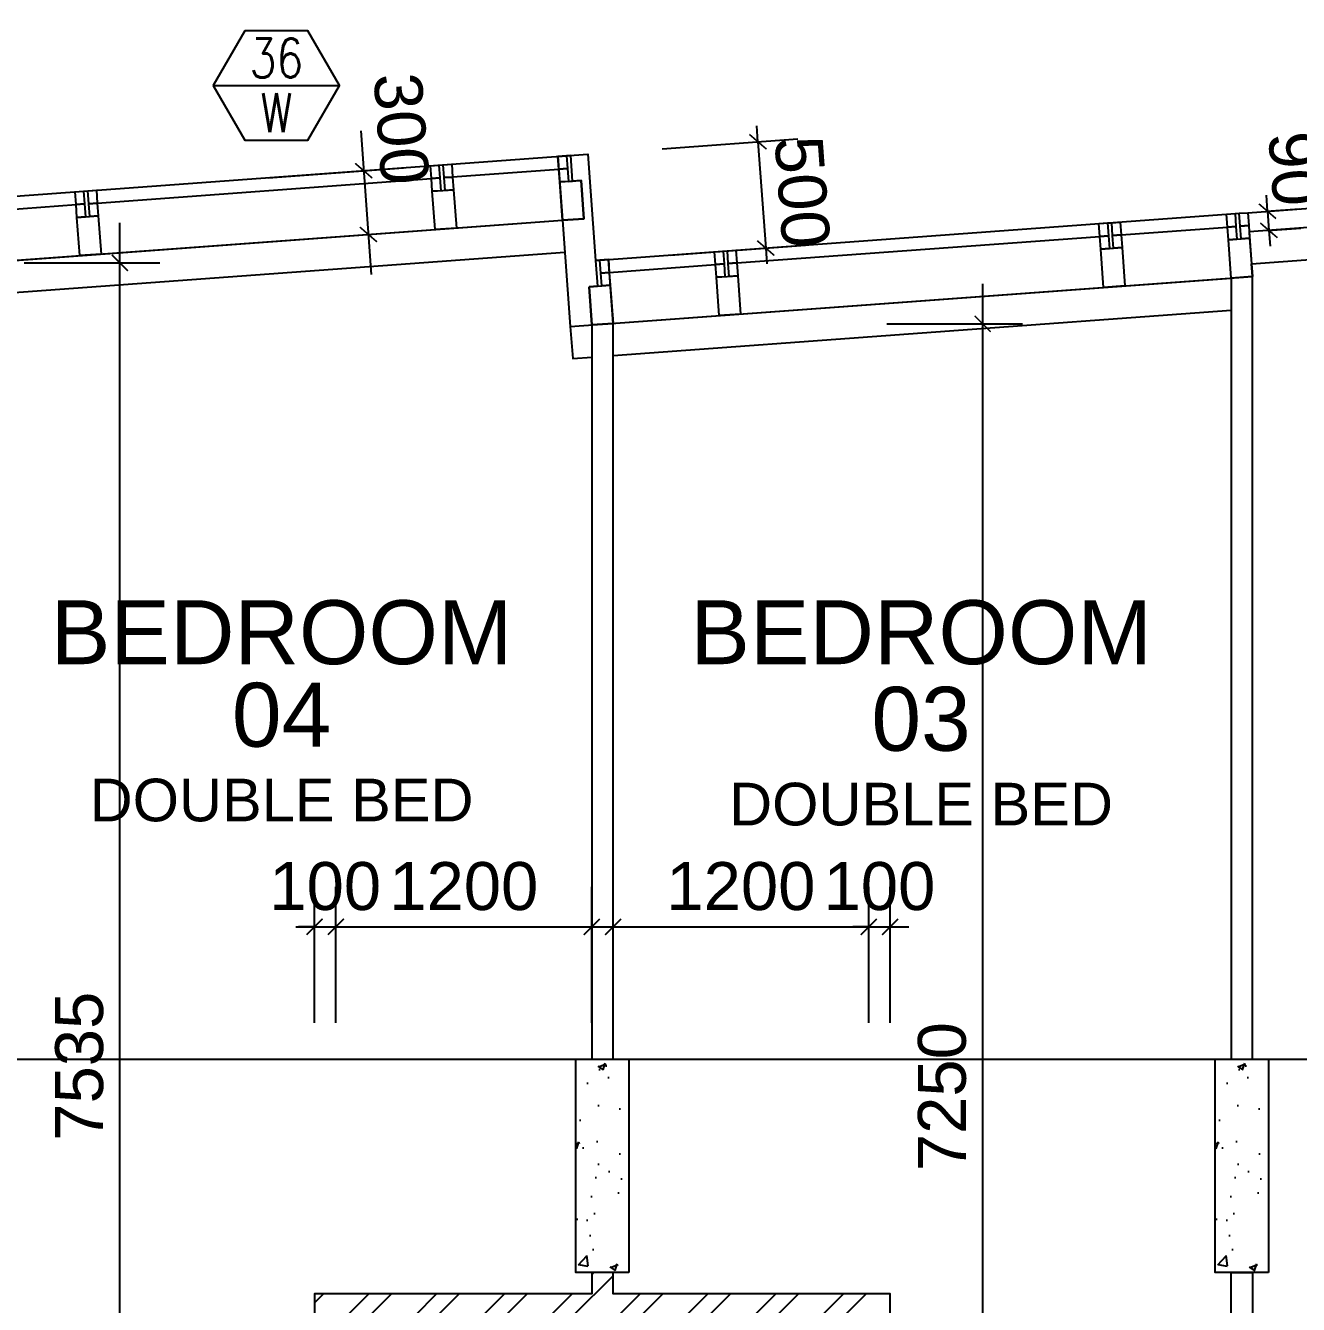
# Model space of a CAD drawing. Header units: millimetres. Extents: x 0 to 70486, y 148 to 42536.
# Drawn here: x 44793 to 50765, y 27218 to 33216 of the extents above; entities that cross this region are included whole.
import ezdxf
from ezdxf.enums import TextEntityAlignment as Align

# ---------------------------------------------------------------- set-up
doc = ezdxf.new("R2010")
doc.units = ezdxf.units.MM
doc.linetypes.add('CENTERX2', pattern=[101.6, 63.5, -12.7, 12.7, -12.7])
doc.layers.get('Defpoints').update_dxf_attribs({"color": 8})
for name, color, linetype in [('Dry Wall', 8, 'Continuous'), ('GBP Dim', 8, 'Continuous'), ('GBP Text 200', 8, 'Continuous'), ('GBP Text 250', 8, 'Continuous'), ('grid', 8, 'CENTERX2'), ('hatch', 8, 'Continuous'), ('Kerb', 8, 'Continuous'), ('TEXT Ref', 8, 'Continuous'), ('WALL-NEW', 8, 'Continuous'), ('WALL-STRUCTURE', 8, 'Continuous'), ('WINDOW', 8, 'Continuous'), ('WINDOW-MULLION', 8, 'Continuous'), ('zzz-room mix', 8, 'Continuous')]:
    doc.layers.add(name, color=color, linetype=linetype)
doc.styles.add('BH', font='arial.ttf')
doc.styles.add('ROMANS', font='romans.shx')
doc.dimstyles.new('200 GBP', dxfattribs={"dimscale": 1.5, "dimtxt": 150, "dimasz": 50, "dimexe": 125, "dimexo": 50, "dimgap": 50, "dimtad": 1, "dimdec": 0, "dimzin": 0, "dimdsep": 46, "dimtxsty": 'BH', "dimblk": 'ARCHTICK', "dimcen": 0.09, "dimdle": 125, "dimclrd": 9, "dimclre": 9, "dimclrt": 1, "dimadec": 0, "dimazin": 0, "dimtfac": 1, "dimtdec": 0, "dimtix": 1, "dimtmove": 2, "dimatfit": 3, "dimldrblk": 'ARCHTICK', "dimfxl": 300, "dimfxlon": 1, "dimtolj": 1, "dimtzin": 0, "dimarcsym": 0})

# ---------------------------------------------------------------- blocks, each defined once
blk = doc.blocks.new('_ArchTick')
at = {"color": 0, "const_width": 0.1}
blk.add_lwpolyline([(0.5, 0.5), (-0.5, -0.5)], dxfattribs=at)
blk = doc.blocks.new('*D303')
at = {"layer": 'Defpoints', "color": 0, "transparency": 16777216}
for p in [(50400.5, 34062.5), (47387.5, 33240.8), (50480.9, 32966.3)]:
    blk.add_point(p, dxfattribs=at)
at = {"layer": 'GBP Dim', "color": 9, "lineweight": -2, "transparency": 16777216}
for p, q in [((50433.4, 33613.7), (50386.8, 34249.5)), ((47156.7, 33824.7), (50587.5, 34076.2)), ((47376.6, 33389.6), (47330, 34025.4))]:
    blk.add_line(p, q, dxfattribs=at)
at = {"layer": 'GBP Dim', "color": 9, "lineweight": -2, "transparency": 16777216, "xscale": 75, "yscale": 75, "zscale": 75}
for p, rotation in [((50400.5, 34062.5), 4.194182783213209), ((47343.7, 33838.4), 184.1941827832132)]:
    blk.add_blockref('_ArchTick', p, dxfattribs=dict(at, rotation=rotation))
at = {"layer": 'GBP Dim', "transparency": 16777216, "insert": (48858.2, 34139.9), "char_height": 225, "attachment_point": 5, "rotation": 4.19418, "style": 'BH'}
blk.add_mtext('\\A1;3065', dxfattribs=at)
blk = doc.blocks.new('*D309')
at = {"layer": 'Defpoints', "color": 0, "transparency": 16777216}
for p in [(50537.9, 32188.1), (50549, 24567.7), (51414.1, 24567.7)]:
    blk.add_point(p, dxfattribs=at)
at = {"layer": 'GBP Dim', "color": 9, "lineweight": -2, "transparency": 16777216}
for p, q in [((51414.1, 32375.6), (51414.1, 24380.2)), ((50964.1, 32188.1), (51601.6, 32188.1)), ((50964.1, 24567.7), (51601.6, 24567.7))]:
    blk.add_line(p, q, dxfattribs=at)
at = {"layer": 'GBP Dim', "color": 9, "lineweight": -2, "transparency": 16777216, "xscale": 75, "yscale": 75, "zscale": 75}
for p, rotation in [((51414.1, 32188.1), 90), ((51414.1, 24567.7), 270)]:
    blk.add_blockref('_ArchTick', p, dxfattribs=dict(at, rotation=rotation))
at = {"layer": 'GBP Dim', "transparency": 16777216, "insert": (51224.2, 28377.9), "char_height": 225, "attachment_point": 5, "rotation": 90, "style": 'BH'}
blk.add_mtext('\\A1;7620', dxfattribs=at)
blk = doc.blocks.new('*D310')
at = {"layer": 'Defpoints', "color": 0, "transparency": 16777216}
for p in [(47549, 31817.5), (48899, 24567.7), (49283.2, 24567.7)]:
    blk.add_point(p, dxfattribs=at)
at = {"layer": 'GBP Dim', "color": 9, "lineweight": -2, "transparency": 16777216}
for p, q in [((49283.2, 32005), (49283.2, 24380.2)), ((48833.2, 31817.5), (49470.7, 31817.5)), ((48974, 24567.7), (49470.7, 24567.7))]:
    blk.add_line(p, q, dxfattribs=at)
at = {"layer": 'GBP Dim', "color": 9, "lineweight": -2, "transparency": 16777216, "xscale": 75, "yscale": 75, "zscale": 75}
for p, rotation in [((49283.2, 31817.5), 90), ((49283.2, 24567.7), 270)]:
    blk.add_blockref('_ArchTick', p, dxfattribs=dict(at, rotation=rotation))
at = {"layer": 'GBP Dim', "transparency": 16777216, "insert": (49093.4, 28192.6), "char_height": 225, "attachment_point": 5, "rotation": 90, "style": 'BH'}
blk.add_mtext('\\A1;7250', dxfattribs=at)
blk = doc.blocks.new('*D311')
at = {"layer": 'Defpoints', "color": 0, "transparency": 16777216}
for p in [(44549, 32102.9), (45235.8, 32102.9), (44349, 24567.7)]:
    blk.add_point(p, dxfattribs=at)
at = {"layer": 'GBP Dim', "color": 9, "lineweight": -2, "transparency": 16777216}
for p, q in [((45235.8, 24380.2), (45235.8, 32290.4)), ((44785.8, 32102.9), (45423.3, 32102.9)), ((44785.8, 24567.7), (45423.3, 24567.7))]:
    blk.add_line(p, q, dxfattribs=at)
at = {"layer": 'GBP Dim', "color": 9, "lineweight": -2, "transparency": 16777216, "xscale": 75, "yscale": 75, "zscale": 75}
for p, rotation in [((45235.8, 32102.9), 90), ((45235.8, 24567.7), 270)]:
    blk.add_blockref('_ArchTick', p, dxfattribs=dict(at, rotation=rotation))
at = {"layer": 'GBP Dim', "transparency": 16777216, "insert": (45045.9, 28335.3), "char_height": 225, "attachment_point": 5, "rotation": 90, "style": 'BH'}
blk.add_mtext('\\A1;7535', dxfattribs=at)
blk = doc.blocks.new('*D312')
at = {"layer": 'Defpoints', "color": 0, "transparency": 16777216}
for p in [(47415.6, 32611.9), (48265.5, 32172.9), (47452.1, 32113.2)]:
    blk.add_point(p, dxfattribs=at)
at = {"layer": 'GBP Dim', "color": 9, "lineweight": -2, "transparency": 16777216}
for p, q in [((48228.9, 32671.5), (48223.4, 32746.3)), ((47780.1, 32638.6), (48415.9, 32685.3)), ((48228.9, 32671.5), (48265.5, 32172.9)), ((47816.7, 32140), (48452.5, 32186.6)), ((48265.5, 32172.9), (48271, 32098.1))]:
    blk.add_line(p, q, dxfattribs=at)
at = {"layer": 'GBP Dim', "color": 9, "lineweight": -2, "transparency": 16777216, "xscale": 75, "yscale": 75, "zscale": 75}
for p, rotation in [((48228.9, 32671.5), 274.1943084168715), ((48265.5, 32172.9), 94.19430841687155)]:
    blk.add_blockref('_ArchTick', p, dxfattribs=dict(at, rotation=rotation))
at = {"layer": 'GBP Dim', "transparency": 16777216, "insert": (48436.6, 32436.1), "char_height": 225, "attachment_point": 5, "rotation": 274.19431, "style": 'BH'}
blk.add_mtext('\\A1;500', dxfattribs=at)
blk = doc.blocks.new('*D343')
at = {"layer": 'Defpoints', "color": 0, "transparency": 16777216}
for p in [(46249, 28988.8), (46149, 27267.7), (46249, 27267.7)]:
    blk.add_point(p, dxfattribs=at)
at = {"layer": 'GBP Dim', "color": 9, "lineweight": -2, "transparency": 16777216}
for p, q in [((46149, 28538.8), (46149, 29176.3)), ((46249, 28538.8), (46249, 29176.3)), ((46149, 28988.8), (46074, 28988.8)), ((46149, 28988.8), (46249, 28988.8)), ((46249, 28988.8), (46324, 28988.8))]:
    blk.add_line(p, q, dxfattribs=at)
at = {"layer": 'GBP Dim', "color": 9, "lineweight": -2, "transparency": 16777216, "xscale": 75, "yscale": 75, "zscale": 75}
blk.add_blockref('_ArchTick', (46149, 28988.8), dxfattribs=at)
at = {"layer": 'GBP Dim', "color": 9, "lineweight": -2, "transparency": 16777216, "xscale": 75, "yscale": 75, "zscale": 75, "rotation": 180}
blk.add_blockref('_ArchTick', (46249, 28988.8), dxfattribs=at)
at = {"layer": 'GBP Dim', "transparency": 16777216, "insert": (46199, 29178.7), "char_height": 225, "attachment_point": 5, "style": 'BH'}
blk.add_mtext('\\A1;100', dxfattribs=at)
blk = doc.blocks.new('*D344')
at = {"layer": 'Defpoints', "color": 0, "transparency": 16777216}
for p in [(47449, 28988.8), (46249, 27267.7), (47449, 27267.7)]:
    blk.add_point(p, dxfattribs=at)
at = {"layer": 'GBP Dim', "color": 9, "lineweight": -2, "transparency": 16777216}
for p, q in [((46249, 28538.8), (46249, 29176.3)), ((47449, 28538.8), (47449, 29176.3)), ((46061.5, 28988.8), (47636.5, 28988.8))]:
    blk.add_line(p, q, dxfattribs=at)
at = {"layer": 'GBP Dim', "color": 9, "lineweight": -2, "transparency": 16777216, "xscale": 75, "yscale": 75, "zscale": 75, "rotation": 180}
blk.add_blockref('_ArchTick', (46249, 28988.8), dxfattribs=at)
at = {"layer": 'GBP Dim', "color": 9, "lineweight": -2, "transparency": 16777216, "xscale": 75, "yscale": 75, "zscale": 75}
blk.add_blockref('_ArchTick', (47449, 28988.8), dxfattribs=at)
at = {"layer": 'GBP Dim', "transparency": 16777216, "insert": (46849, 29178.7), "char_height": 225, "attachment_point": 5, "style": 'BH'}
blk.add_mtext('\\A1;1200', dxfattribs=at)
blk = doc.blocks.new('*D345')
at = {"layer": 'Defpoints', "color": 0, "transparency": 16777216}
for p in [(48749, 28988.8), (47549, 28367.8), (48749, 27267.7)]:
    blk.add_point(p, dxfattribs=at)
at = {"layer": 'GBP Dim', "color": 9, "lineweight": -2, "transparency": 16777216}
for p, q in [((47549, 28538.8), (47549, 29176.3)), ((48749, 28538.8), (48749, 29176.3)), ((47361.5, 28988.8), (48936.5, 28988.8))]:
    blk.add_line(p, q, dxfattribs=at)
at = {"layer": 'GBP Dim', "color": 9, "lineweight": -2, "transparency": 16777216, "xscale": 75, "yscale": 75, "zscale": 75, "rotation": 180}
blk.add_blockref('_ArchTick', (47549, 28988.8), dxfattribs=at)
at = {"layer": 'GBP Dim', "color": 9, "lineweight": -2, "transparency": 16777216, "xscale": 75, "yscale": 75, "zscale": 75}
blk.add_blockref('_ArchTick', (48749, 28988.8), dxfattribs=at)
at = {"layer": 'GBP Dim', "transparency": 16777216, "insert": (48149, 29178.7), "char_height": 225, "attachment_point": 5, "style": 'BH'}
blk.add_mtext('\\A1;1200', dxfattribs=at)
blk = doc.blocks.new('*D370')
at = {"layer": 'Defpoints', "color": 0, "transparency": 16777216}
for p in [(48849, 28988.8), (48749, 27167.8), (48849, 27167.7)]:
    blk.add_point(p, dxfattribs=at)
at = {"layer": 'GBP Dim', "color": 9, "lineweight": -2, "transparency": 16777216}
for p, q in [((48749, 28538.8), (48749, 29176.3)), ((48849, 28538.8), (48849, 29176.3)), ((48749, 28988.8), (48674, 28988.8)), ((48749, 28988.8), (48849, 28988.8)), ((48849, 28988.8), (48924, 28988.8))]:
    blk.add_line(p, q, dxfattribs=at)
at = {"layer": 'GBP Dim', "color": 9, "lineweight": -2, "transparency": 16777216, "xscale": 75, "yscale": 75, "zscale": 75}
blk.add_blockref('_ArchTick', (48749, 28988.8), dxfattribs=at)
at = {"layer": 'GBP Dim', "color": 9, "lineweight": -2, "transparency": 16777216, "xscale": 75, "yscale": 75, "zscale": 75, "rotation": 180}
blk.add_blockref('_ArchTick', (48849, 28988.8), dxfattribs=at)
at = {"layer": 'GBP Dim', "transparency": 16777216, "insert": (48799, 29178.7), "char_height": 225, "attachment_point": 5, "style": 'BH'}
blk.add_mtext('\\A1;100', dxfattribs=at)
blk = doc.blocks.new('*D416')
at = {"layer": 'Defpoints', "color": 0, "transparency": 16777216}
for p in [(47499, 35708.3), (44499, 32097.2), (47499, 31815.9)]:
    blk.add_point(p, dxfattribs=at)
at = {"layer": 'GBP Dim', "color": 9, "lineweight": -2, "transparency": 16777216}
for p, q in [((44499, 35258.3), (44499, 35895.8)), ((47499, 35258.3), (47499, 35895.8)), ((44311.5, 35708.3), (47686.5, 35708.3))]:
    blk.add_line(p, q, dxfattribs=at)
at = {"layer": 'GBP Dim', "color": 9, "lineweight": -2, "transparency": 16777216, "xscale": 75, "yscale": 75, "zscale": 75, "rotation": 180}
blk.add_blockref('_ArchTick', (44499, 35708.3), dxfattribs=at)
at = {"layer": 'GBP Dim', "color": 9, "lineweight": -2, "transparency": 16777216, "xscale": 75, "yscale": 75, "zscale": 75}
blk.add_blockref('_ArchTick', (47499, 35708.3), dxfattribs=at)
at = {"layer": 'GBP Dim', "transparency": 16777216, "insert": (45999, 35898.2), "char_height": 225, "attachment_point": 5, "style": 'BH'}
blk.add_mtext('\\A1;3000', dxfattribs=at)
blk = doc.blocks.new('*D417')
at = {"layer": 'Defpoints', "color": 0, "transparency": 16777216}
for p in [(50499, 35708.3), (50499, 32035.9), (47499, 31815.9)]:
    blk.add_point(p, dxfattribs=at)
at = {"layer": 'GBP Dim', "color": 9, "lineweight": -2, "transparency": 16777216}
for p, q in [((47499, 35258.3), (47499, 35895.8)), ((50499, 35258.3), (50499, 35895.8)), ((47311.5, 35708.3), (50686.5, 35708.3))]:
    blk.add_line(p, q, dxfattribs=at)
at = {"layer": 'GBP Dim', "color": 9, "lineweight": -2, "transparency": 16777216, "xscale": 75, "yscale": 75, "zscale": 75, "rotation": 180}
blk.add_blockref('_ArchTick', (47499, 35708.3), dxfattribs=at)
at = {"layer": 'GBP Dim', "color": 9, "lineweight": -2, "transparency": 16777216, "xscale": 75, "yscale": 75, "zscale": 75}
blk.add_blockref('_ArchTick', (50499, 35708.3), dxfattribs=at)
at = {"layer": 'GBP Dim', "transparency": 16777216, "insert": (48999, 35898.2), "char_height": 225, "attachment_point": 5, "style": 'BH'}
blk.add_mtext('\\A1;3000', dxfattribs=at)
blk = doc.blocks.new('*D418')
at = {"layer": 'Defpoints', "color": 0, "transparency": 16777216}
for p in [(54544.2, 35708.3), (54544.2, 32482.9), (50499, 32035.9)]:
    blk.add_point(p, dxfattribs=at)
at = {"layer": 'GBP Dim', "color": 9, "lineweight": -2, "transparency": 16777216}
for p, q in [((50499, 35258.3), (50499, 35895.8)), ((54544.2, 35258.3), (54544.2, 35895.8)), ((50311.5, 35708.3), (54731.7, 35708.3))]:
    blk.add_line(p, q, dxfattribs=at)
at = {"layer": 'GBP Dim', "color": 9, "lineweight": -2, "transparency": 16777216, "xscale": 75, "yscale": 75, "zscale": 75, "rotation": 180}
blk.add_blockref('_ArchTick', (50499, 35708.3), dxfattribs=at)
at = {"layer": 'GBP Dim', "color": 9, "lineweight": -2, "transparency": 16777216, "xscale": 75, "yscale": 75, "zscale": 75}
blk.add_blockref('_ArchTick', (54544.2, 35708.3), dxfattribs=at)
at = {"layer": 'GBP Dim', "transparency": 16777216, "insert": (52521.6, 35898.2), "char_height": 225, "attachment_point": 5, "style": 'BH'}
blk.add_mtext('\\A1;4045', dxfattribs=at)
blk = doc.blocks.new('MISCWINDOWS')
blk.add_line((-4.041, 0), (4.041, 0))
blk.add_lwpolyline([(-2.021, 3.5), (-4.041, 0), (-2.021, -3.5), (2.021, -3.5), (4.041, 0), (2.021, 3.5)], close=True)
at = {"style": 'BH'}
for tag, p in [('MARK_NUMBER', (0, 1.75)), ('DWG_NUMBER', (0, -1.75))]:
    blk.add_attdef(tag, text='', height=2.5, dxfattribs=at).set_placement(p, align=Align.MIDDLE_CENTER)
blk = doc.blocks.new('*D496')
at = {"layer": 'Defpoints', "color": 0, "transparency": 16777216}
for p in [(45566.2, 32476.1), (46401.5, 32236.5), (45588.1, 32176.9)]:
    blk.add_point(p, dxfattribs=at)
at = {"layer": 'GBP Dim', "color": 9, "lineweight": -2, "transparency": 16777216}
for p, q in [((46365.8, 32722.7), (46415.2, 32049.5)), ((45930.7, 32502.8), (46566.5, 32549.4)), ((45952.7, 32203.6), (46588.5, 32250.2))]:
    blk.add_line(p, q, dxfattribs=at)
at = {"layer": 'GBP Dim', "color": 9, "lineweight": -2, "transparency": 16777216, "xscale": 75, "yscale": 75, "zscale": 75}
for p, rotation in [((46379.5, 32535.7), 94.19430841687173), ((46401.5, 32236.5), 274.1943084168717)]:
    blk.add_blockref('_ArchTick', p, dxfattribs=dict(at, rotation=rotation))
at = {"layer": 'GBP Dim', "transparency": 16777216, "insert": (46555.4, 32732.3), "char_height": 225, "attachment_point": 5, "rotation": 274.19431, "style": 'BH'}
blk.add_mtext('\\A1;300', dxfattribs=at)
blk = doc.blocks.new('CURTAIN WALL')
at = {"layer": 'WINDOW-MULLION', "ltscale": 100}
blk.add_line((-10, 300), (10, 300), dxfattribs=at)
for points in [[(-50, 300), (-10, 300), (-10, 240), (-50, 240), (-50, 300)], [(10, 300), (50, 300), (50, 240), (10, 240), (10, 300)], [(-50, 240), (-10, 240), (-10, 180), (-50, 180), (-50, 240)], [(10, 240), (50, 240), (50, 180), (10, 180), (10, 240)]]:
    blk.add_lwpolyline(points, dxfattribs=at)
at = {"layer": 'WINDOW-MULLION'}
blk.add_lwpolyline([(-50, 180), (50, 180), (50, 0), (-50, 0)], close=True, dxfattribs=at)
blk = doc.blocks.new('A$C2EC83355')
at = {"ltscale": 100}
blk.add_line((-60, 180), (-40, 180), dxfattribs=at)
for points in [[(-40, 300), (-100, 300), (-100, 0), (0, 0), (0, 180), (-40, 180), (-40, 300)], [(-100, 300), (-60, 300), (-60, 240), (-100, 240), (-100, 300)], [(-100, 240), (-60, 240), (-60, 180), (-100, 180), (-100, 240)]]:
    blk.add_lwpolyline(points, dxfattribs=at)
blk.add_lwpolyline([(-100, 180), (0, 180), (0, 0), (-100, 0)], close=True)
blk = doc.blocks.new('A$C05020688')
at = {"ltscale": 100}
blk.add_line((-60, 180), (-40, 180), dxfattribs=at)
for points in [[(-100, 180), (-100, 0), (0, 0), (0, 300), (-60, 300), (-60, 180), (-100, 180)], [(-40, 300), (0, 300), (0, 240), (-40, 240), (-40, 300)], [(-40, 240), (0, 240), (0, 180), (-40, 180), (-40, 240)]]:
    blk.add_lwpolyline(points, dxfattribs=at)
blk.add_lwpolyline([(-100, 180), (0, 180), (0, 0), (-100, 0)], close=True)
blk = doc.blocks.new('*D507')
at = {"layer": 'Defpoints', "color": 0, "transparency": 16777216}
for p in [(50400.5, 34062.5), (52164.7, 33591.1), (50480.9, 32966.3)]:
    blk.add_point(p, dxfattribs=at)
at = {"layer": 'GBP Dim', "color": 9, "lineweight": -2, "transparency": 16777216}
for p, q in [((52153.8, 33739.9), (52107.2, 34375.7)), ((52307.9, 34202.4), (50213.5, 34048.8)), ((50433.4, 33613.7), (50386.8, 34249.5))]:
    blk.add_line(p, q, dxfattribs=at)
at = {"layer": 'GBP Dim', "color": 9, "lineweight": -2, "transparency": 16777216, "xscale": 75, "yscale": 75, "zscale": 75}
for p, rotation in [((52120.9, 34188.7), 4.194182785535268), ((50400.5, 34062.5), 184.1941827855353)]:
    blk.add_blockref('_ArchTick', p, dxfattribs=dict(at, rotation=rotation))
at = {"layer": 'GBP Dim', "transparency": 16777216, "insert": (51246.8, 34315), "char_height": 225, "attachment_point": 5, "rotation": 4.19418, "style": 'BH'}
blk.add_mtext('\\A1;1725', dxfattribs=at)
blk = doc.blocks.new('*D510')
at = {"layer": 'Defpoints', "color": 0, "transparency": 16777216}
for p in [(50540.3, 32339.7), (50546.9, 32249.9), (50626, 32255.7)]:
    blk.add_point(p, dxfattribs=at)
at = {"layer": 'GBP Dim', "color": 9, "lineweight": -2, "transparency": 16777216}
for p, q in [((50619.4, 32345.5), (50614, 32420.3)), ((50615.1, 32345.2), (50769, 32356.5)), ((50619.4, 32345.5), (50626, 32255.7)), ((50621.7, 32255.4), (50775.6, 32266.7)), ((50626, 32255.7), (50631.5, 32181))]:
    blk.add_line(p, q, dxfattribs=at)
at = {"layer": 'GBP Dim', "color": 9, "lineweight": -2, "transparency": 16777216, "xscale": 75, "yscale": 75, "zscale": 75}
for p, rotation in [((50619.4, 32345.5), 274.1941827953526), ((50626, 32255.7), 94.19418279535259)]:
    blk.add_blockref('_ArchTick', p, dxfattribs=dict(at, rotation=rotation))
at = {"layer": 'GBP Dim', "transparency": 16777216, "insert": (50746.4, 32545.1), "char_height": 225, "attachment_point": 5, "rotation": 274.19418, "style": 'BH'}
blk.add_mtext('\\A1;90', dxfattribs=at)
blk = doc.blocks.new('A$C65CE4B9A')
at = {"layer": 'grid', "ltscale": 200}
blk.add_line((-66500, 0), (0, 0), dxfattribs=at)

msp = doc.modelspace()

# ---------------------------------------------------------------- hatches: boundary and pattern name
at = {"layer": 'hatch'}
h = msp.add_hatch(dxfattribs=at)
h.set_pattern_fill('AR-CONC', color=256, scale=2, style=0)
h.set_pattern_definition([(50, (-577662.27, 755268.1), (364.36934, -31.87817), [38.1, -419.1]), (355, (-577662.27, 755268.1), (-70.48565, 382.11329), [30.48, -335.28]), (100.451, (-577631.9, 755265.45), (293.885, 350.23338), [32.38, -356.18]), (46.1842, (-577662.27, 755369.7), (542.15808, -84.08466), [57.15, -628.65]), (96.6356, (-577617.1, 755362.7), (474.80847, 494.8511), [48.57, -534.27]), (351.184, (-577662.3, 755369.7), (474.8092, 494.85024), [45.72, -502.92]), (21, (-577611.47, 755344.3), (303.22976, -204.53104), [38.1, -419.1]), (326, (-577611.47, 755344.3), (123.60406, 368.37593), [30.48, -335.28]), (71.4514, (-577586.2, 755327.26), (426.83298, 163.84572), [32.38, -356.18]), (37.5, (-577662.27, 755268.1), (6.177207, 169.110078), [0, -331.216, 0, -340.36, 0, -336.55]), (7.5, (-577662.27, 755268.1), (133.639325, 200.36115), [0, -194.056, 0, -323.596, 0, -128.27]), (327.5, (-577775.56, 755268.1), (271.18119, -11.457488), [0, -127, 0, -396.24, 0, -525.78]), (317.5, (-577826.36, 755268.1), (296.25836, 50.85298), [0, -165.1, 0, -263.144, 0, -373.38])])
h.paths.add_polyline_path([(47624, 27367.8), (47374, 27367.8), (47374, 28367.8), (47624, 28367.8)])
h = msp.add_hatch(dxfattribs=at)
h.set_pattern_fill('AR-CONC', color=256, scale=2, style=0)
h.set_pattern_definition([(50, (-574662.27, 755268.1), (364.36934, -31.87817), [38.1, -419.1]), (355, (-574662.27, 755268.1), (-70.48565, 382.11329), [30.48, -335.28]), (100.451, (-574631.9, 755265.45), (293.885, 350.23338), [32.38, -356.18]), (46.1842, (-574662.27, 755369.7), (542.15808, -84.08466), [57.15, -628.65]), (96.6356, (-574617.1, 755362.7), (474.80847, 494.8511), [48.57, -534.27]), (351.184, (-574662.3, 755369.7), (474.8092, 494.85024), [45.72, -502.92]), (21, (-574611.47, 755344.3), (303.22976, -204.53104), [38.1, -419.1]), (326, (-574611.47, 755344.3), (123.60406, 368.37593), [30.48, -335.28]), (71.4514, (-574586.2, 755327.26), (426.83298, 163.84572), [32.38, -356.18]), (37.5, (-574662.27, 755268.1), (6.177207, 169.110078), [0, -331.216, 0, -340.36, 0, -336.55]), (7.5, (-574662.27, 755268.1), (133.639325, 200.36115), [0, -194.056, 0, -323.596, 0, -128.27]), (327.5, (-574775.56, 755268.1), (271.18119, -11.457488), [0, -127, 0, -396.24, 0, -525.78]), (317.5, (-574826.36, 755268.1), (296.25836, 50.85298), [0, -165.1, 0, -263.144, 0, -373.38])])
h.paths.add_polyline_path([(50624, 27367.8), (50374, 27367.8), (50374, 28367.8), (50624, 28367.8)])
h = msp.add_hatch(dxfattribs=at)
h.set_pattern_fill('ANSI32', color=256, scale=600, style=0)
h.set_pattern_definition([(45, (46149, 24467.73), (-159.099, 159.099), []), (45, (46255.07, 24467.73), (-159.099, 159.099), [])])
h.paths.add_polyline_path([(47449, 27367.8), (47449, 27267.8), (46149, 27267.8), (46149, 26167.7), (46249, 26167.7), (46249, 27167.8), (47449, 27167.8), (47449, 25217.7), (46949, 25217.7), (46949, 24567.7), (46249, 24567.7), (46249, 25417.7), (46149, 25417.7), (46149, 24467.7), (47099, 24467.7), (47099, 24567.7), (47049, 24567.7), (47049, 25117.7), (47949, 25117.7), (47949, 24567.7), (47899, 24567.7), (47899, 24467.7), (48849, 24467.7), (48849, 25417.7), (48749, 25417.7), (48749, 24567.7), (48049, 24567.7), (48049, 25217.7), (47549, 25217.7), (47549, 27167.8), (48749, 27167.8), (48749, 26167.7), (48849, 26167.7), (48849, 27267.8), (47549, 27267.8), (47549, 27367.8)])

# ---------------------------------------------------------------- linework, layer by layer
at = {"layer": 'Dry Wall'}
for points in [[(50449, 32032.2), (50449, 28367.8), (50549, 28367.8), (50549, 32039.5)], [(50549, 24567.7), (50449, 24567.7), (50449, 27367.8), (50549, 27367.8)]]:
    msp.add_lwpolyline(points, close=True, dxfattribs=at)
msp.add_lwpolyline([(47549, 28367.8), (47549, 31819.5), (47449, 31812.2), (47449, 28367.8), (47549, 28367.8)], dxfattribs=at)
at = {"layer": 'Kerb'}
msp.add_line((44548.8, 31950.4), (47323.2, 32153.8), dxfattribs=at)
for points in [[(47549, 31669.1), (50449, 31881.8)], [(47348.8, 31804.8), (47359.8, 31655.3), (47449, 31661.8)]]:
    msp.add_lwpolyline(points, dxfattribs=at)
at = {"layer": 'WALL-NEW'}
for points in [[(50533.5, 32249), (50544.5, 32099.4), (52264.9, 32225.5), (52253.9, 32375.1), (50533.5, 32249)], [(47449, 27367.8), (47449, 27267.8), (46149, 27267.8), (46149, 26167.7)], [(48849, 26167.7), (48849, 27267.8), (47549, 27267.8), (47549, 27367.8), (47449, 27367.8)], [(47549, 27267.8), (47549, 27267.8)]]:
    msp.add_lwpolyline(points, dxfattribs=at)
at = {"layer": 'WALL-STRUCTURE'}
for points in [[(47624, 27367.8), (47374, 27367.8), (47374, 28367.8), (47624, 28367.8)], [(50624, 27367.8), (50374, 27367.8), (50374, 28367.8), (50624, 28367.8)]]:
    msp.add_lwpolyline(points, close=True, dxfattribs=at)
at = {"layer": 'WINDOW'}
msp.add_line((50526.9, 32338.7), (54533.2, 32632.5), dxfattribs=at)
for points in [[(17398.9, 30410.7), (35487, 31737.1), (35450.5, 32235.8), (38430.5, 32454.1), (38467.1, 31955.5), (41487, 32177.1), (41450.5, 32675.8), (44430.5, 32894.2), (44467.1, 32395.5), (47430.5, 32612.9), (47467.1, 32114.3), (50427.2, 32331.4)], [(17398.9, 30109.9), (35652.6, 31448.5), (35616, 31947.1), (38308.9, 32144.4), (38345.4, 31645.7), (41652.7, 31888.5), (41616.2, 32387.1), (44308.5, 32584.6), (44345.1, 32085.9), (47312.2, 32303.4), (47348.8, 31804.8), (50449.1, 32032.2)], [(46796.5, 32506.2), (47295.2, 32542.7)], [(45129.7, 32384), (46696.8, 32498.9)], [(44531.3, 32340.1), (45030, 32376.7)], [(48129.7, 32102.8), (49833.2, 32227.7)], [(49932.9, 32235), (50431.6, 32271.6)], [(47531.3, 32058.9), (48030, 32095.5)]]:
    msp.add_lwpolyline(points, dxfattribs=at)
at = {"layer": 'zzz-room mix'}
msp.add_lwpolyline([(44549, 32100.8), (47312.7, 32303.4), (47348.8, 31804.8), (50548.9, 32039.5), (50544.5, 32099.4), (52264.9, 32225.5), (52258.3, 32315.3), (54394.6, 32471.9), (54605.8, 29591.6), (53599, 29517.8), (53599, 28242.8), (55674, 28242.8), (55674, 27367.7), (56624, 27367.7), (56624, 28242.8), (62299, 28242.8)], dxfattribs=at)

# ---------------------------------------------------------------- block references
at = {"layer": 'GBP Text 250'}
ref = msp.add_blockref('MISCWINDOWS', (45969.8, 32935.7), dxfattribs=dict(at, xscale=73.25, yscale=73.25, zscale=73.25))
ref.add_attrib('MARK_NUMBER', '36', dxfattribs={"layer": '0', "height": 183.12, "style": 'ROMANS', "width": 0.8}).set_placement((45969.8, 33063.9), align=Align.MIDDLE_CENTER)
ref.add_attrib('DWG_NUMBER', 'W', dxfattribs={"layer": '0', "height": 183.1, "style": 'ROMANS', "width": 0.8}).set_placement((45969.8, 32807.5), align=Align.MIDDLE_CENTER)
at = {"layer": 'TEXT Ref'}
msp.add_blockref('A$C65CE4B9A', (67500, 28367.9), dxfattribs=at)
at = {"layer": 'WINDOW-MULLION'}
for name, p, rotation in [('A$C2EC83355', (47412.5, 32310.7), 4.194182783392806), ('CURTAIN WALL', (46764.2, 32263.1), 4.194182774196719), ('CURTAIN WALL', (45097.4, 32140.9), 4.194182774196719), ('CURTAIN WALL', (50499, 32035.9), 4.194182774196719), ('CURTAIN WALL', (49900.6, 31992), 4.194182774196719), ('CURTAIN WALL', (48097.4, 31859.8), 4.194182774196719), ('A$C05020688', (47549.3, 31819.4), 4.194182783392806)]:
    msp.add_blockref(name, p, dxfattribs=dict(at, rotation=rotation))

# ---------------------------------------------------------------- texts
at = {"layer": 'GBP Text 200', "style": 'BH'}
for p in [(45994.2, 29483.9), (48994.2, 29464.8)]:
    msp.add_text('DOUBLE BED', height=200, dxfattribs=at).set_placement(p, align=Align.CENTER)
at = {"layer": 'GBP Text 250', "style": 'BH'}
for s, p in [('BEDROOM', (45994.2, 30220.9)), ('BEDROOM', (48994.2, 30220.9)), ('04', (45994.2, 29833.9)), ('03', (48994.2, 29814.8))]:
    msp.add_text(s, height=300, dxfattribs=at).set_placement(p, align=Align.CENTER)

# ---------------------------------------------------------------- dimensions: what is measured, and where the dimension line sits
at = {"layer": 'GBP Dim'}
for base, p1, p2, override, picture, middle in [((47499, 35708.3), (44499, 32097.2), (47499, 31815.9), {"dimclrt": 256, "dimfxl": 300, "dimfxlon": 1}, '*D416', (45999, 35898.2)), ((50499, 35708.3), (47499, 31815.9), (50499, 32035.9), {"dimclrt": 256, "dimfxl": 300, "dimfxlon": 1}, '*D417', (48999, 35898.2)), ((54544.2, 35708.3), (50499, 32035.9), (54544.2, 32482.9), {"dimclrt": 256, "dimfxl": 300, "dimfxlon": 1}, '*D418', (52521.6, 35898.2)), ((46249, 28988.8), (46149, 27267.7), (46249, 27267.7), {"dimclrt": 256}, '*D343', (46199, 29178.7)), ((47449, 28988.8), (46249, 27267.7), (47449, 27267.7), {"dimclrt": 256}, '*D344', (46849, 29178.7)), ((48749, 28988.8), (47549, 28367.8), (48749, 27267.7), {"dimclrt": 256}, '*D345', (48149, 29178.7)), ((48849, 28988.8), (48749, 27167.8), (48849, 27167.7), {"dimclrt": 256}, '*D370', (48799, 29178.7))]:
    dim = msp.add_linear_dim(base=base, p1=p1, p2=p2, dimstyle='200 GBP', override=override, dxfattribs=at)
    dim.commit()
    dim.dimension.update_dxf_attribs({"geometry": picture, "text_midpoint": middle})
for base, p1, p2, angle, picture, middle in [((50400.5, 34062.5), (52164.7, 33591.1), (50480.9, 32966.3), 184.19418, '*D507', (51246.8, 34315)), ((50400.5, 34062.5), (47387.5, 33240.8), (50480.9, 32966.3), 4.19418, '*D303', (48858.2, 34139.9)), ((51414.1, 24567.7), (50537.9, 32188.1), (50549, 24567.7), 90, '*D309', (51224.2, 28377.9)), ((45235.8, 32102.9), (44349, 24567.7), (44549, 32102.9), 90, '*D311', (45045.9, 28335.3)), ((49283.2, 24567.7), (47549, 31817.5), (48899, 24567.7), 90, '*D310', (49093.4, 28192.6))]:
    dim = msp.add_linear_dim(base=base, p1=p1, p2=p2, angle=angle, dimstyle='200 GBP', override={"dimclrt": 256}, dxfattribs=at)
    dim.commit()
    dim.dimension.update_dxf_attribs({"geometry": picture, "text_midpoint": middle})
dim = msp.add_linear_dim(base=(46401.5, 32236.5), p1=(45566.2, 32476.1), p2=(45588.1, 32176.9), angle=274.19431, text='300', dimstyle='200 GBP', override={"dimclrt": 256}, dxfattribs=at)
dim.commit()
dim.dimension.update_dxf_attribs({"geometry": '*D496', "text_midpoint": (46555.4, 32732.3), "dimtype": 161})
dim = msp.add_aligned_dim(p1=(47415.6, 32611.9), p2=(47452.1, 32113.2), distance=815.5, dimstyle='200 GBP', override={"dimclrt": 256}, dxfattribs=at)
dim.commit()
dim.dimension.update_dxf_attribs({"geometry": '*D312', "text_midpoint": (48436.6, 32436.1)})
dim = msp.add_linear_dim(base=(50626, 32255.7), p1=(50540.3, 32339.7), p2=(50546.9, 32249.9), angle=274.19418, dimstyle='200 GBP', override={"dimasz": 50, "dimexe": 100, "dimclrt": 256, "dimfxl": 150, "dimfxlon": 1}, dxfattribs=at)
dim.commit()
dim.dimension.update_dxf_attribs({"geometry": '*D510', "text_midpoint": (50746.4, 32545.1), "dimtype": 161})

doc.saveas('drawing.dxf')
